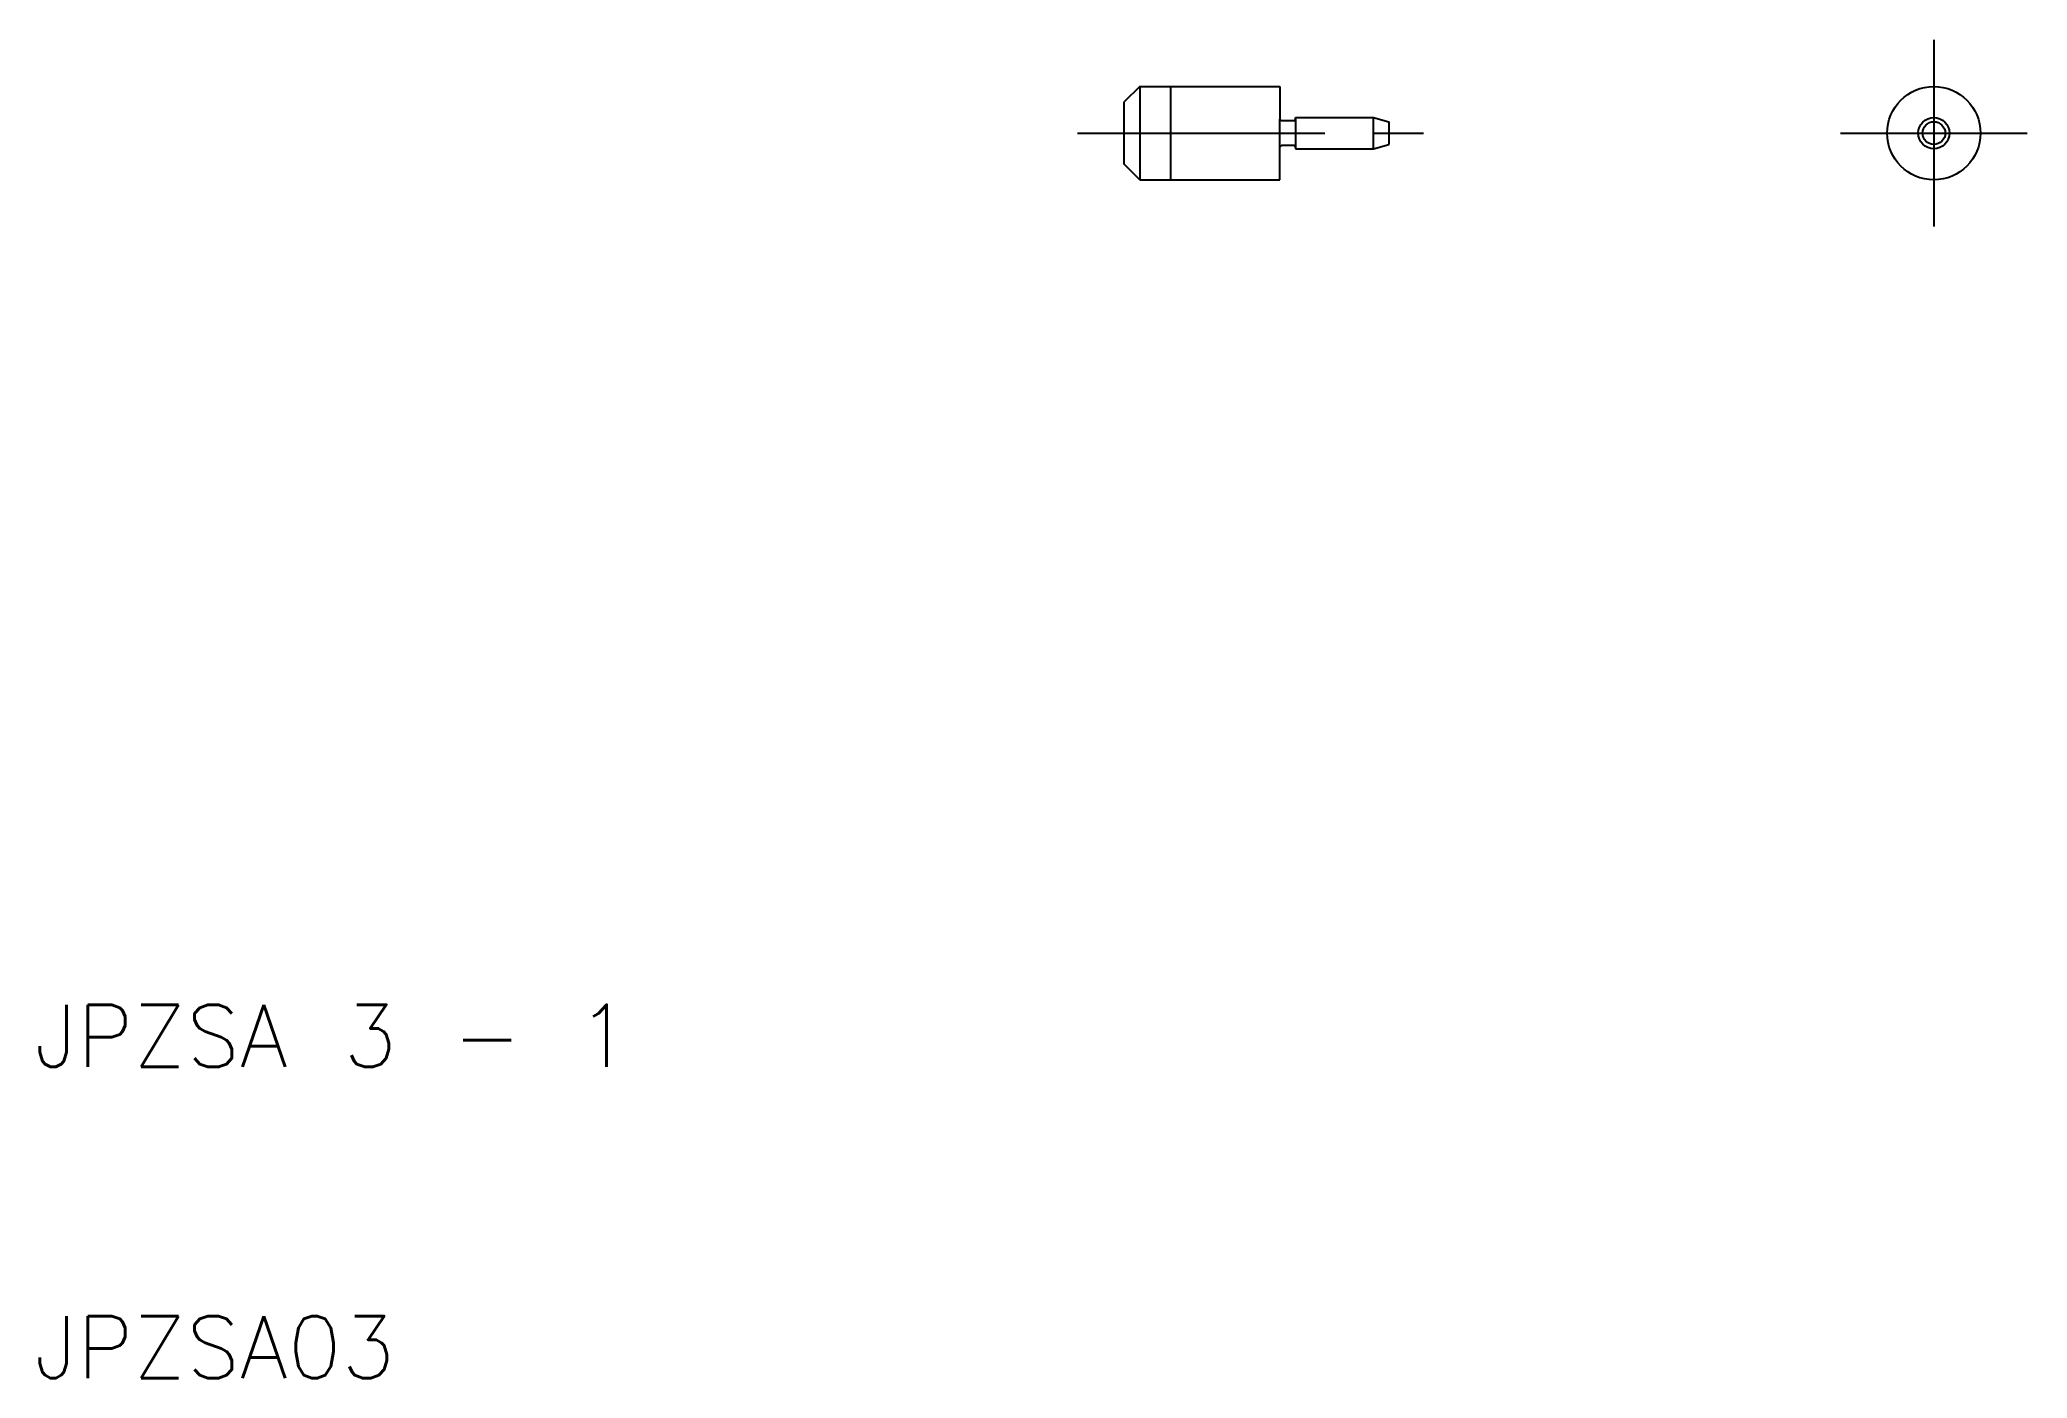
# Model space of a CAD drawing. Extents: x 10.2 to 74, y 10 to 53.
import ezdxf

# ---------------------------------------------------------------- set-up
doc = ezdxf.new("R2010")
doc.units = 0
doc.header["$LTSCALE"] = 0.25
doc.linetypes.add('CENTER', pattern=[50.8, 31.75, -6.35, 6.35, -6.35])
doc.layers.get('0').update_dxf_attribs({"linetype": 'CONTINUOUS'})
doc.layers.add('CENTER', color=1, linetype='CENTER')
doc.styles.get("Standard").update_dxf_attribs({"font": 'txt.shx', "bigfont": 'extfont.shx'})

msp = doc.modelspace()

# ---------------------------------------------------------------- linework, layer by layer
for p, q in [((45.5, 51.5), (45, 51)), ((45.5, 51.5), (50, 51.5)), ((45.5, 51.5), (45.5, 48.5)), ((46.5, 48.5), (46.5, 51.5)), ((50, 51.5), (50, 50.45)), ((45, 49), (45, 51)), ((50, 49.55), (50, 50.45)), ((50.5, 50.45), (50.5, 50.5)), ((50.5, 50.5), (53, 50.5)), ((50.5, 50.45), (50.5, 50.5)), ((50.5, 50.45), (50.5, 49.55)), ((53, 49.5), (53, 50.5)), ((53, 50.5), (53.5, 50.366)), ((50.45, 50.4), (50.05, 50.4)), ((53.5, 50.366), (53.5, 49.634)), ((50, 48.5), (50, 49.55)), ((50.45, 49.6), (50.05, 49.6)), ((50.5, 49.55), (50.5, 49.5)), ((50.5, 49.5), (53, 49.5)), ((53, 49.5), (53.5, 49.634)), ((45.5, 48.5), (45, 49)), ((45.5, 48.5), (50, 48.5))]:
    msp.add_line(p, q)
for radius in [1.5, 0.5, 0.366]:
    msp.add_circle((71, 50), radius)
for centre, start, end in [((50.05, 50.45), 180, 270), ((50.45, 50.45), 270, 0), ((50.05, 49.55), 90, 180), ((50.45, 49.55), 0, 90)]:
    msp.add_arc(centre, 0.05, start, end)
at = {"layer": 'CENTER', "color": 1, "linetype": 'CENTER'}
for p, q in [((71, 53), (71, 47)), ((43.5, 50), (55, 50)), ((68, 50), (74, 50))]:
    msp.add_line(p, q, dxfattribs=at)

# ---------------------------------------------------------------- texts
for s, p in [('JPZSA 3 - 1', (10, 20)), ('JPZSA03', (10, 10))]:
    msp.add_text(s, height=2).set_placement(p)

doc.saveas('drawing.dxf')
